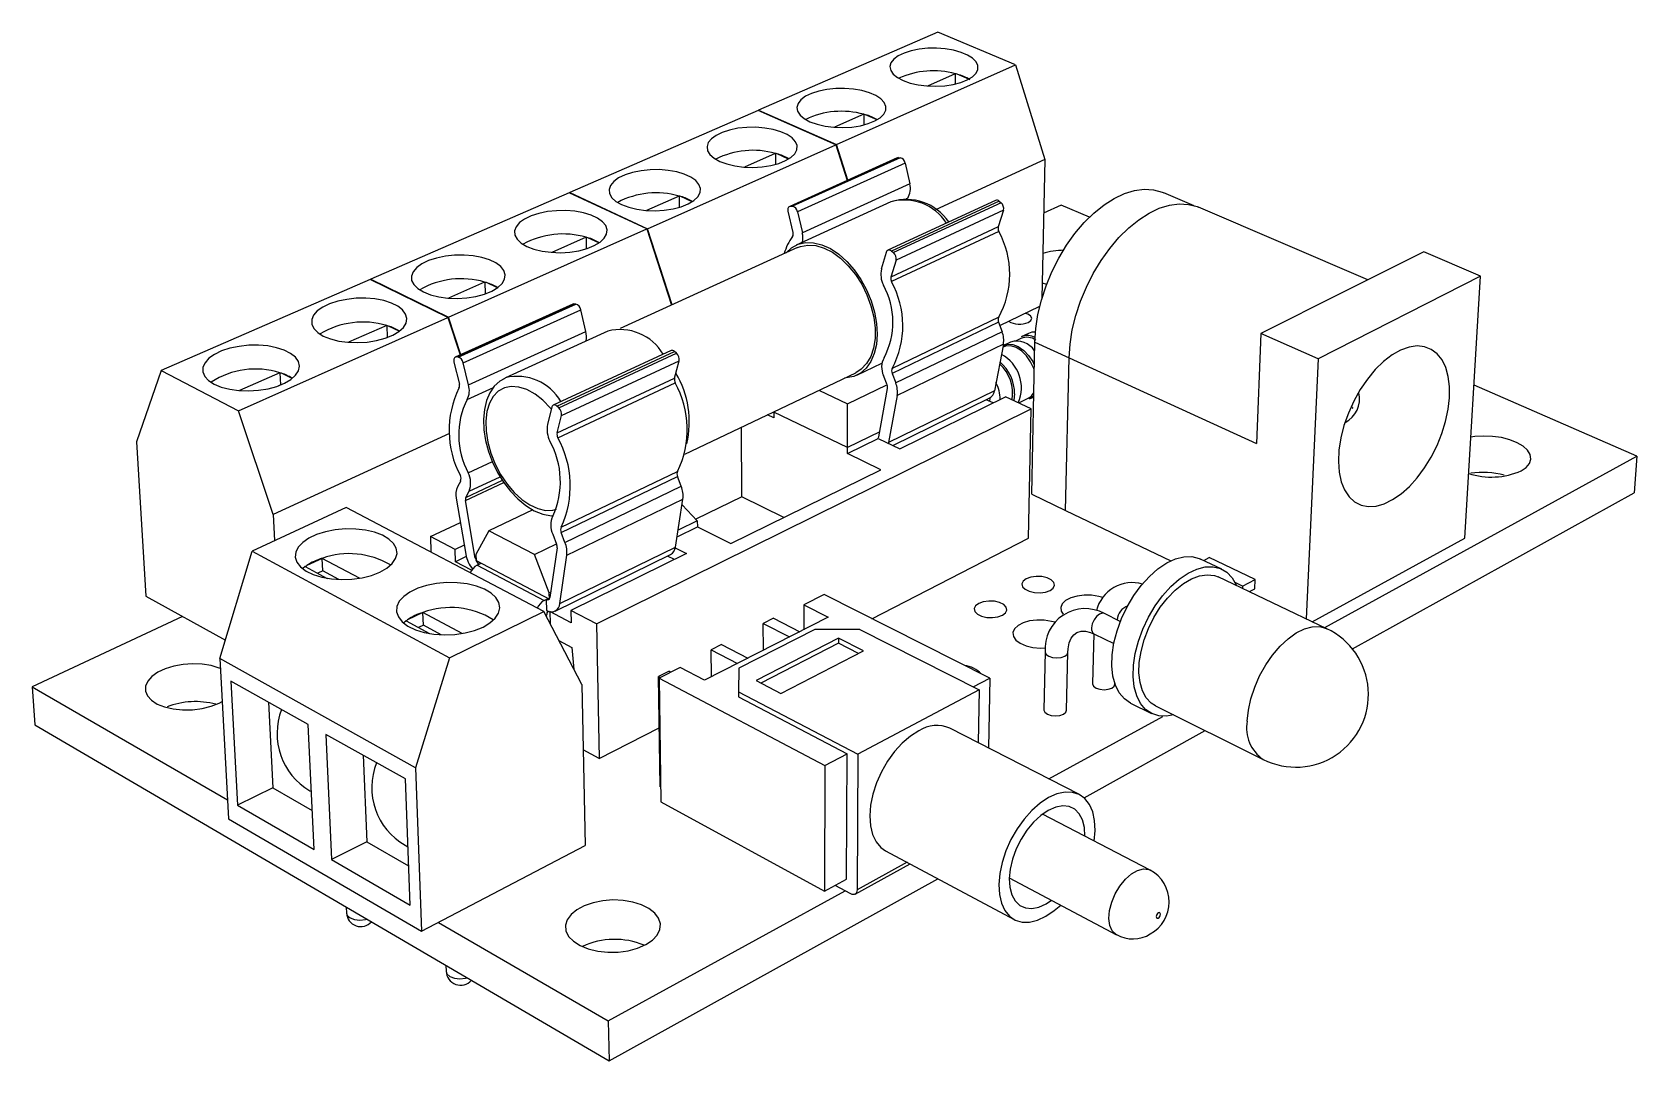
# Model space of a CAD drawing. Extents: x 0 to 127, y 0 to 172.
# Drawn here: x 76.1 to 126.9, y 139.4 to 172 of the extents above; entities outside this region: 2.
import ezdxf
from ezdxf.enums import TextEntityAlignment as Align

# ---------------------------------------------------------------- set-up
doc = ezdxf.new("R2010")
doc.units = 0
doc.layers.get('0').update_dxf_attribs({"linetype": 'CONTINUOUS'})

msp = doc.modelspace()

# ---------------------------------------------------------------- linework, layer by layer
at = {"color": 7, "linetype": 'CONTINUOUS'}
for p, q in [((104.754, 171.956), (99.086, 169.487)), ((107.217, 170.921), (104.754, 171.956)), ((101.55, 168.399), (107.217, 170.921)), ((105.309, 170.639), (104.432, 170.251)), ((105.315, 170.315), (105.32, 170.637)), ((105.735, 170.467), (105.366, 170.624)), ((107.217, 170.921), (108.139, 167.929)), ((99.069, 169.479), (93.108, 166.882)), ((101.533, 168.391), (99.069, 169.479)), ((99.086, 169.487), (99.081, 169.474)), ((99.086, 169.487), (101.55, 168.399)), ((102.412, 169.357), (101.484, 168.946)), ((102.421, 169.022), (102.423, 169.354)), ((102.835, 169.182), (102.469, 169.341)), ((95.57, 165.737), (101.533, 168.391)), ((99.614, 168.119), (98.637, 167.686)), ((99.626, 167.774), (99.625, 168.116)), ((100.034, 167.941), (99.672, 168.103)), ((101.533, 168.391), (101.888, 167.263)), ((101.905, 167.27), (101.55, 168.399)), ((103.474, 167.978), (100.07, 166.443)), ((103.508, 167.984), (100.104, 166.449)), ((103.567, 167.982), (100.162, 166.446)), ((103.721, 167.814), (100.317, 166.275)), ((103.508, 167.984), (103.567, 167.982)), ((103.721, 167.814), (103.867, 167.151)), ((108.139, 167.929), (104.679, 166.336)), ((108.139, 167.929), (108.046, 163.528)), ((103.867, 167.151), (100.469, 165.605)), ((93.09, 166.874), (86.814, 164.14)), ((95.552, 165.729), (93.09, 166.874)), ((93.108, 166.882), (93.103, 166.868)), ((93.108, 166.882), (95.57, 165.737)), ((96.568, 166.771), (95.536, 166.314)), ((96.583, 166.416), (96.579, 166.767)), ((96.983, 166.591), (96.626, 166.754)), ((103.268, 166.584), (100.276, 165.219)), ((106.582, 166.633), (103.179, 165.058)), ((106.696, 166.607), (103.292, 165.03)), ((106.755, 166.557), (103.352, 164.979)), ((106.696, 166.607), (106.755, 166.557)), ((112.867, 166.464), (111.907, 166.876)), ((100.176, 165.621), (100.024, 166.29)), ((100.104, 166.449), (100.162, 166.446)), ((100.317, 166.275), (100.469, 165.605)), ((106.834, 166.325), (103.433, 164.744)), ((106.834, 166.325), (106.669, 165.793)), ((108.662, 166.485), (108.103, 166.223)), ((109.55, 166.097), (108.662, 166.485)), ((118.364, 164.116), (113.007, 166.414)), ((89.27, 162.933), (95.552, 165.729)), ((95.552, 165.729), (96.327, 163.319)), ((96.345, 163.327), (95.57, 165.737)), ((106.669, 165.793), (103.273, 164.208)), ((106.684, 165.648), (103.289, 164.061)), ((93.625, 165.468), (92.538, 164.987)), ((93.643, 165.104), (93.636, 165.465)), ((94.034, 165.286), (93.683, 165.451)), ((100.312, 165.139), (94.7, 162.575)), ((103.292, 165.03), (103.352, 164.979)), ((102.974, 164.463), (103.133, 164.999)), ((103.433, 164.744), (103.273, 164.208)), ((120.13, 165), (117.586, 163.726)), ((121.93, 164.239), (120.13, 165)), ((86.794, 164.132), (80.177, 161.249)), ((89.251, 162.924), (86.794, 164.132)), ((86.814, 164.14), (86.808, 164.125)), ((86.814, 164.14), (89.27, 162.933)), ((90.417, 164.048), (89.271, 163.541)), ((90.44, 163.676), (90.429, 164.045)), ((90.82, 163.864), (90.476, 164.031)), ((108.057, 164.026), (108.197, 163.981)), ((121.93, 164.239), (116.786, 161.624)), ((121.431, 155.945), (121.93, 164.239)), ((117.586, 163.726), (114.98, 162.422)), ((93.208, 163.35), (89.487, 161.673)), ((89.52, 161.679), (93.241, 163.356)), ((89.578, 161.674), (93.299, 163.352)), ((89.735, 161.493), (93.456, 163.175)), ((93.299, 163.352), (93.241, 163.356)), ((93.619, 162.487), (93.456, 163.175)), ((106.713, 162.677), (107.981, 163.287)), ((82.624, 159.975), (89.251, 162.924)), ((87.317, 162.676), (86.11, 162.142)), ((87.343, 162.299), (87.329, 162.672)), ((87.712, 162.491), (87.375, 162.658)), ((89.251, 162.924), (89.64, 161.742)), ((89.659, 161.751), (89.27, 162.933)), ((94.312, 162.497), (91.079, 161.021)), ((106.676, 162.775), (103.308, 161.158)), ((106.682, 162.934), (103.313, 161.317)), ((106.676, 162.775), (106.787, 162.478)), ((87.343, 162.299), (87.321, 162.289)), ((87.345, 162.298), (87.343, 162.299)), ((89.905, 160.797), (93.619, 162.487)), ((106.787, 162.478), (103.422, 160.856)), ((106.831, 162.086), (103.469, 160.46)), ((106.831, 162.086), (106.544, 160.609)), ((106.824, 161.993), (106.812, 161.987)), ((107.06, 162.152), (106.834, 162.043)), ((107.387, 162.265), (107.238, 162.193)), ((107.621, 162.424), (107.397, 162.315)), ((107.725, 157.334), (107.823, 162.143)), ((107.843, 162.486), (107.799, 162.465)), ((114.98, 162.422), (114.838, 158.941)), ((116.786, 161.624), (114.98, 162.422)), ((89.447, 161.517), (89.617, 160.822)), ((89.578, 161.674), (89.52, 161.679)), ((89.905, 160.797), (89.735, 161.493)), ((96.314, 161.88), (92.59, 160.155)), ((92.702, 160.123), (96.427, 161.849)), ((92.763, 160.069), (96.488, 161.796)), ((92.849, 159.824), (96.572, 161.555)), ((96.424, 161.01), (96.572, 161.555)), ((96.488, 161.796), (96.427, 161.849)), ((102.196, 161.103), (102.987, 161.481)), ((108.794, 156.819), (108.907, 161.647)), ((108.907, 161.647), (114.838, 158.941)), ((116.786, 161.624), (116.408, 153.395)), ((80.177, 161.249), (79.403, 158.999)), ((80.177, 161.249), (82.624, 159.975)), ((83.935, 161.179), (82.663, 160.616)), ((83.966, 160.799), (83.948, 161.176)), ((84.323, 160.993), (83.994, 161.161)), ((91.039, 161.001), (91.079, 161.021)), ((92.708, 159.276), (96.424, 161.01)), ((96.756, 158.6), (102.158, 161.181)), ((103.15, 160.792), (103.036, 161.092)), ((103.308, 161.158), (103.422, 160.856)), ((83.966, 160.799), (83.895, 160.767)), ((83.971, 160.796), (83.966, 160.799)), ((92.729, 159.124), (96.444, 160.86)), ((100.992, 160.624), (101.893, 160.195)), ((101.893, 160.195), (103.147, 160.799)), ((102.887, 159.152), (103.164, 160.679)), ((106.544, 160.609), (103.197, 158.97)), ((103.469, 160.46), (103.197, 158.97)), ((126.875, 158.536), (121.722, 160.785)), ((83.73, 156.692), (82.624, 159.975)), ((92.546, 160.096), (92.406, 159.547)), ((92.763, 160.069), (92.702, 160.123)), ((93.959, 153.237), (107.708, 160.04)), ((101.894, 158.814), (101.893, 160.195)), ((103.334, 158.876), (106.384, 160.372)), ((103.55, 158.773), (106.897, 160.417)), ((106.502, 160.223), (106.286, 160.324)), ((106.398, 160.379), (106.396, 160.272)), ((107.708, 160.04), (106.897, 160.417)), ((107.314, 160.223), (107.615, 160.371)), ((107.625, 155.942), (107.708, 160.04)), ((107.661, 160.349), (107.788, 160.411)), ((92.708, 159.276), (92.849, 159.824)), ((98.559, 157.257), (98.546, 159.455)), ((99.567, 159.748), (99.363, 159.846)), ((99.566, 159.937), (99.577, 159.948)), ((99.566, 159.937), (99.567, 159.748)), ((101.894, 158.814), (99.566, 159.937)), ((79.403, 158.999), (79.7, 154.116)), ((89.306, 159.259), (83.73, 156.692)), ((101.893, 158.624), (102.868, 159.1)), ((102.916, 159.312), (101.894, 158.814)), ((102.868, 159.1), (103.55, 158.773)), ((103.197, 158.97), (103.192, 158.945)), ((101.893, 158.624), (101.894, 158.814)), ((102.95, 158.113), (101.893, 158.624)), ((116.996, 153.116), (126.875, 158.536)), ((126.875, 158.536), (126.788, 157.38)), ((92.837, 156.292), (96.521, 158.059)), ((98.204, 155.774), (102.95, 158.113)), ((89.658, 157.762), (89.553, 157.568)), ((89.822, 157.236), (89.927, 157.43)), ((92.837, 156.128), (96.519, 157.897)), ((92.958, 155.814), (96.638, 157.587)), ((96.638, 157.587), (96.519, 157.897)), ((86.031, 156.916), (83.062, 155.539)), ((92.286, 153.623), (86.031, 156.916)), ((89.517, 157.213), (89.821, 155.435)), ((90.122, 155.311), (89.811, 157.135)), ((93.017, 155.404), (96.692, 157.182)), ((96.452, 155.666), (96.692, 157.182)), ((96.664, 157.005), (97.146, 156.499)), ((98.559, 157.257), (97.1, 156.546)), ((99.881, 156.601), (98.559, 157.257)), ((107.725, 157.334), (108.794, 156.824)), ((117.876, 152.442), (126.788, 157.38)), ((83.73, 156.692), (83.77, 155.868)), ((88.702, 155.994), (89.649, 156.441)), ((91.943, 156.841), (90.547, 156.177)), ((97.146, 156.499), (96.537, 156.202)), ((97.146, 156.499), (97.148, 156.306)), ((108.794, 156.819), (112.128, 155.229)), ((88.702, 155.994), (88.719, 155.501)), ((89.481, 155.585), (88.702, 155.994)), ((90.547, 156.177), (90.138, 155.431)), ((91.993, 155.427), (90.547, 156.177)), ((92.571, 156.069), (92.693, 155.755)), ((92.958, 155.814), (92.837, 156.128)), ((96.504, 155.991), (97.148, 156.306)), ((97.148, 156.306), (98.204, 155.774)), ((102.667, 153.398), (107.625, 155.942)), ((116.6, 153.304), (121.431, 155.945)), ((82.037, 152.141), (83.062, 155.539)), ((83.062, 155.539), (89.307, 152.164)), ((89.771, 155.723), (89.481, 155.585)), ((89.493, 155.198), (89.481, 155.585)), ((90.138, 155.431), (90.144, 155.237)), ((91.993, 155.427), (92.69, 155.763)), ((92.462, 154.215), (91.993, 155.427)), ((92.71, 155.638), (92.484, 154.073)), ((92.647, 153.635), (96.301, 155.427)), ((92.795, 153.875), (96.452, 155.666)), ((92.795, 153.875), (93.017, 155.404)), ((96.806, 155.459), (93.149, 153.662)), ((96.421, 155.27), (96.205, 155.38)), ((96.447, 155.641), (96.806, 155.459)), ((84.742, 155.046), (84.668, 154.985)), ((84.742, 155.046), (85.433, 154.675)), ((85.276, 155.308), (84.787, 155.079)), ((85.294, 154.908), (85.136, 154.834)), ((86.454, 154.677), (85.276, 155.308)), ((85.294, 154.908), (85.276, 155.308)), ((85.799, 154.637), (85.294, 154.908)), ((89.836, 155.362), (89.493, 155.198)), ((90.005, 154.929), (89.493, 155.198)), ((90.144, 155.237), (92.467, 154.019)), ((90.178, 155.092), (90.244, 155.124)), ((90.178, 155.092), (92.3, 153.978)), ((113.744, 154.964), (113.068, 155.285)), ((113.168, 155.238), (113.343, 155.331)), ((114.796, 154.643), (113.343, 155.331)), ((117.066, 153.082), (113.629, 154.718)), ((114.401, 154.431), (114.161, 154.545)), ((114.199, 154.467), (114.198, 154.447)), ((114.401, 154.431), (114.398, 154.352)), ((114.401, 154.431), (114.796, 154.643)), ((114.783, 154.344), (114.796, 154.643)), ((79.7, 154.116), (82.212, 152.72)), ((92.3, 153.978), (92.366, 154.011)), ((92.366, 154.011), (92.374, 153.661)), ((92.508, 154.237), (92.462, 154.215)), ((92.467, 154.019), (92.462, 154.215)), ((101.155, 154.16), (100.515, 153.836)), ((106.401, 151.516), (101.155, 154.16)), ((114.619, 154.256), (114.783, 154.344)), ((114.619, 154.256), (114.619, 154.247)), ((80.857, 153.473), (76.098, 151.246)), ((88.466, 153.599), (87.976, 153.363)), ((89.71, 152.932), (88.466, 153.599)), ((88.481, 153.195), (88.466, 153.599)), ((89.307, 152.164), (92.286, 153.623)), ((93.489, 151.319), (92.286, 153.623)), ((92.374, 153.661), (92.381, 153.658)), ((92.38, 153.444), (92.378, 153.505)), ((92.476, 153.629), (92.485, 153.242)), ((93.157, 153.271), (92.476, 153.629)), ((93.959, 153.237), (93.149, 153.662)), ((93.149, 153.662), (93.157, 153.271)), ((101.287, 153.445), (97.371, 151.449)), ((99.553, 153.41), (99.232, 153.248)), ((99.553, 153.41), (100.385, 152.985)), ((100.515, 153.836), (101.287, 153.445)), ((100.515, 153.836), (100.516, 153.051)), ((110.53, 153.314), (110.026, 153.56)), ((87.932, 153.329), (87.861, 153.268)), ((87.932, 153.329), (88.674, 152.93)), ((88.481, 153.195), (88.323, 153.119)), ((89.046, 152.891), (88.481, 153.195)), ((93.959, 153.237), (94.042, 148.974)), ((100.864, 153.056), (98.461, 151.83)), ((99.235, 152.399), (99.232, 153.248)), ((99.232, 153.248), (100.064, 152.821)), ((102.287, 153.056), (100.864, 153.056)), ((102.287, 153.056), (106.061, 151.146)), ((109.689, 152.919), (109.647, 151.344)), ((109.708, 152.911), (110.323, 152.609)), ((92.763, 152.709), (93.174, 152.492)), ((93.174, 152.492), (93.242, 151.792)), ((97.913, 152.58), (97.587, 152.416)), ((97.587, 152.416), (98.42, 151.983)), ((97.595, 151.562), (97.587, 152.416)), ((97.913, 152.58), (98.745, 152.149)), ((101.617, 152.779), (99.005, 151.438)), ((101.616, 152.621), (99.158, 151.358)), ((99.789, 151.03), (102.401, 152.38)), ((101.617, 152.779), (101.616, 152.621)), ((102.246, 152.3), (101.616, 152.621)), ((102.401, 152.38), (101.617, 152.779)), ((108.153, 152.348), (108.113, 150.517)), ((88.23, 148.679), (82.037, 152.141)), ((82.037, 152.141), (82.313, 147.063)), ((89.307, 152.164), (88.23, 148.679)), ((96.599, 151.853), (95.934, 151.516)), ((97.371, 151.449), (96.599, 151.853)), ((98.461, 151.83), (98.447, 151.084)), ((108.825, 150.5), (108.869, 152.332)), ((82.389, 151.426), (82.599, 147.498)), ((84.835, 150.053), (82.389, 151.426)), ((93.489, 151.319), (93.596, 146.219)), ((96.25, 151.739), (95.919, 151.572)), ((95.968, 148.075), (95.919, 151.572)), ((95.919, 151.572), (95.98, 151.54)), ((95.934, 151.516), (101.18, 148.75)), ((95.934, 151.516), (95.988, 147.6)), ((96.25, 151.739), (96.31, 151.707)), ((99.005, 151.438), (99.789, 151.03)), ((105.877, 151.239), (106.401, 151.516)), ((106.401, 151.516), (106.364, 149.307)), ((110.354, 151.324), (110.355, 151.353)), ((76.098, 151.246), (76.184, 150.04)), ((76.098, 151.246), (82.28, 147.663)), ((98.447, 151.084), (98.448, 150.925)), ((98.447, 151.084), (102.222, 149.108)), ((98.448, 150.925), (101.886, 149.123)), ((106.061, 151.146), (102.222, 149.108)), ((106.061, 151.146), (106.035, 149.476)), ((82.015, 150.726), (82.111, 150.776)), ((83.578, 150.759), (83.713, 148.05)), ((108.27, 148.328), (111.88, 150.309)), ((110.848, 150.73), (111.518, 150.397)), ((111.642, 150.639), (115.05, 148.946)), ((76.184, 150.04), (94.354, 139.409)), ((85.018, 146.096), (84.835, 150.053)), ((94.042, 148.974), (95.942, 149.948)), ((109.235, 147.833), (105.135, 149.938)), ((109.381, 147.734), (113.214, 149.858)), ((85.393, 149.74), (85.57, 145.776)), ((87.909, 148.327), (85.393, 149.74)), ((86.574, 149.077), (86.687, 146.343)), ((94.042, 148.974), (93.533, 149.251)), ((101.18, 148.75), (101.886, 149.123)), ((101.871, 145.157), (101.886, 149.123)), ((102.222, 149.108), (102.202, 144.821)), ((88.059, 144.334), (87.909, 148.327)), ((88.23, 148.679), (88.419, 143.508)), ((101.18, 148.75), (101.173, 144.776)), ((83.713, 148.05), (82.599, 147.498)), ((83.713, 148.05), (84.961, 147.334)), ((84.89, 147.951), (84.933, 147.927)), ((82.599, 147.498), (85.018, 146.096)), ((95.988, 147.6), (101.173, 144.776)), ((82.313, 147.063), (88.419, 143.508)), ((111.479, 145.442), (108.064, 147.212)), ((86.687, 146.343), (85.57, 145.776)), ((86.687, 146.343), (88.012, 145.583)), ((85.57, 145.776), (88.059, 144.334)), ((87.902, 146.23), (87.989, 146.185)), ((88.419, 143.508), (93.596, 146.219)), ((103.105, 146.056), (107.172, 143.883)), ((102.138, 144.683), (103.881, 145.642)), ((94.33, 140.68), (101.823, 144.791)), ((94.354, 139.409), (104.758, 145.173)), ((101.173, 144.776), (101.871, 145.157)), ((102.002, 144.694), (101.511, 144.96)), ((107.014, 145.201), (110.414, 143.401)), ((86.038, 144.275), (86.046, 144.086)), ((108.186, 144.38), (108.355, 144.491)), ((88.961, 143.792), (94.33, 140.68)), ((89.191, 142.43), (89.198, 142.244)), ((94.33, 140.68), (94.354, 139.409))]:
    msp.add_line(p, q, dxfattribs=at)
at = {"color": 8, "linetype": 'CONTINUOUS'}
for p, q in [((103.802, 166.703), (103.752, 166.68)), ((107.823, 162.143), (108.907, 161.648)), ((89.86, 160.331), (90.698, 160.714)), ((89.896, 158.015), (90.66, 158.371)), ((89.811, 157.135), (91.025, 157.705)), ((89.822, 157.236), (90.978, 157.779)), ((89.927, 157.43), (90.909, 157.891)), ((90.122, 155.311), (90.141, 155.32)), ((90.244, 155.124), (90.305, 155.153)), ((92.366, 154.011), (92.427, 154.04)), ((103.788, 145.692), (102.202, 144.821))]:
    msp.add_line(p, q, dxfattribs=at)
at = {"color": 7, "linetype": 'CONTINUOUS'}
for points in [[(103.663, 170.421), (103.885, 170.344), (104.138, 170.287), (104.412, 170.253), (104.695, 170.243), (104.975, 170.259), (105.242, 170.299), (105.483, 170.361), (105.689, 170.444), (105.851, 170.543), (105.964, 170.654), (106.021, 170.773), (106.022, 170.895), (105.965, 171.015), (105.855, 171.128), (105.695, 171.229), (105.492, 171.315), (105.255, 171.381), (104.993, 171.426), (104.716, 171.447), (104.436, 171.444), (104.164, 171.417), (103.911, 171.366), (103.687, 171.295), (103.502, 171.205), (103.362, 171.101), (103.274, 170.986), (103.242, 170.865), (103.266, 170.743), (103.347, 170.625), (103.481, 170.517), (103.663, 170.421)], [(100.71, 169.121), (100.933, 169.041), (101.187, 168.983), (101.464, 168.948), (101.75, 168.938), (102.035, 168.954), (102.306, 168.995), (102.552, 169.06), (102.764, 169.144), (102.931, 169.246), (103.048, 169.36), (103.109, 169.482), (103.114, 169.607), (103.06, 169.73), (102.952, 169.846), (102.793, 169.95), (102.59, 170.038), (102.352, 170.106), (102.087, 170.152), (101.808, 170.174), (101.524, 170.17), (101.248, 170.142), (100.99, 170.091), (100.761, 170.017), (100.57, 169.925), (100.426, 169.818), (100.333, 169.7), (100.297, 169.576), (100.318, 169.451), (100.397, 169.331), (100.529, 169.219), (100.71, 169.121)], [(97.858, 167.865), (98.081, 167.784), (98.337, 167.724), (98.616, 167.688), (98.906, 167.678), (99.195, 167.694), (99.471, 167.736), (99.722, 167.802), (99.938, 167.889), (100.11, 167.993), (100.232, 168.11), (100.297, 168.236), (100.305, 168.364), (100.255, 168.49), (100.148, 168.608), (99.99, 168.715), (99.787, 168.805), (99.548, 168.874), (99.282, 168.921), (98.999, 168.944), (98.712, 168.941), (98.431, 168.912), (98.169, 168.859), (97.935, 168.784), (97.74, 168.689), (97.59, 168.58), (97.493, 168.459), (97.453, 168.332), (97.471, 168.204), (97.547, 168.08), (97.678, 167.966), (97.858, 167.865)], [(94.752, 166.498), (94.975, 166.414), (95.233, 166.352), (95.515, 166.315), (95.808, 166.305), (96.101, 166.322), (96.382, 166.365), (96.638, 166.433), (96.86, 166.522), (97.038, 166.629), (97.164, 166.749), (97.235, 166.878), (97.247, 167.009), (97.199, 167.139), (97.095, 167.26), (96.938, 167.37), (96.735, 167.462), (96.495, 167.534), (96.226, 167.582), (95.941, 167.605), (95.65, 167.601), (95.365, 167.572), (95.097, 167.518), (94.858, 167.441), (94.657, 167.344), (94.502, 167.231), (94.4, 167.107), (94.356, 166.976), (94.37, 166.845), (94.443, 166.718), (94.572, 166.601), (94.752, 166.498)], [(103.474, 167.978), (103.486, 167.982), (103.508, 167.984)], [(107.823, 162.143), (107.852, 162.576), (107.922, 163.023), (108.032, 163.477), (108.18, 163.93), (108.363, 164.375), (108.58, 164.805), (108.826, 165.212), (109.096, 165.589), (109.388, 165.932), (109.695, 166.233), (110.014, 166.489), (110.337, 166.694), (110.661, 166.847), (110.98, 166.944), (111.289, 166.985), (111.582, 166.969), (111.856, 166.897), (111.907, 166.876)], [(91.75, 165.176), (91.973, 165.089), (92.233, 165.026), (92.517, 164.989), (92.814, 164.978), (93.111, 164.995), (93.396, 165.04), (93.658, 165.109), (93.885, 165.2), (94.068, 165.31), (94.2, 165.433), (94.275, 165.565), (94.291, 165.7), (94.247, 165.833), (94.145, 165.958), (93.989, 166.07), (93.786, 166.164), (93.545, 166.238), (93.274, 166.287), (92.986, 166.311), (92.691, 166.307), (92.402, 166.277), (92.129, 166.222), (91.885, 166.142), (91.678, 166.043), (91.518, 165.928), (91.411, 165.8), (91.362, 165.667), (91.373, 165.532), (91.443, 165.401), (91.57, 165.281), (91.75, 165.176)], [(100.024, 166.29), (100.019, 166.322), (100.019, 166.353), (100.023, 166.381), (100.032, 166.405), (100.045, 166.425), (100.062, 166.439), (100.082, 166.447), (100.104, 166.449)], [(108.907, 161.647), (108.938, 162.083), (109.01, 162.532), (109.121, 162.989), (109.271, 163.445), (109.456, 163.892), (109.675, 164.324), (109.922, 164.734), (110.194, 165.114), (110.487, 165.459), (110.795, 165.762), (111.114, 166.02), (111.439, 166.227), (111.763, 166.381), (112.082, 166.48), (112.391, 166.521), (112.684, 166.506), (112.958, 166.434), (113.007, 166.414)], [(99.956, 164.977), (100.131, 165.136), (100.34, 165.245), (100.573, 165.298), (100.825, 165.292), (101.088, 165.227), (101.355, 165.105), (101.619, 164.929), (101.872, 164.704), (102.108, 164.436), (102.32, 164.132), (102.501, 163.801), (102.647, 163.453), (102.754, 163.096), (102.818, 162.741), (102.838, 162.398), (102.814, 162.076), (102.746, 161.785), (102.636, 161.531), (102.488, 161.323), (102.306, 161.165), (102.094, 161.062), (101.86, 161.015), (101.806, 161.013)], [(100.312, 165.139), (100.409, 165.176), (100.643, 165.218), (100.894, 165.2), (101.155, 165.123), (101.419, 164.989), (101.677, 164.801), (101.923, 164.564), (102.148, 164.287), (102.347, 163.977), (102.513, 163.642), (102.641, 163.293), (102.728, 162.941), (102.771, 162.595), (102.769, 162.265), (102.722, 161.962), (102.632, 161.694), (102.501, 161.469), (102.334, 161.293), (102.158, 161.181)], [(103.133, 164.999), (103.143, 165.023), (103.157, 165.042), (103.175, 165.056), (103.196, 165.063), (103.219, 165.064), (103.243, 165.059), (103.268, 165.047), (103.292, 165.03)], [(88.477, 163.735), (88.701, 163.646), (88.962, 163.581), (89.249, 163.542), (89.55, 163.532), (89.851, 163.55), (90.142, 163.595), (90.41, 163.666), (90.643, 163.76), (90.832, 163.873), (90.969, 163.999), (91.049, 164.135), (91.07, 164.274), (91.029, 164.41), (90.929, 164.538), (90.775, 164.653), (90.573, 164.75), (90.33, 164.826), (90.058, 164.877), (89.766, 164.901), (89.467, 164.898), (89.173, 164.867), (88.895, 164.809), (88.645, 164.728), (88.432, 164.626), (88.266, 164.507), (88.154, 164.376), (88.1, 164.239), (88.107, 164.101), (88.174, 163.967), (88.299, 163.843), (88.477, 163.735)], [(85.312, 162.341), (85.537, 162.25), (85.799, 162.183), (86.088, 162.144), (86.392, 162.133), (86.699, 162.151), (86.995, 162.198), (87.268, 162.271), (87.507, 162.367), (87.702, 162.483), (87.845, 162.613), (87.93, 162.752), (87.954, 162.894), (87.917, 163.034), (87.82, 163.166), (87.667, 163.284), (87.465, 163.383), (87.222, 163.461), (86.947, 163.513), (86.653, 163.538), (86.35, 163.534), (86.051, 163.502), (85.767, 163.444), (85.512, 163.36), (85.293, 163.256), (85.122, 163.134), (85.004, 163), (84.945, 162.859), (84.948, 162.716), (85.012, 162.579), (85.135, 162.452), (85.312, 162.341)], [(93.241, 163.356), (93.22, 163.354), (93.208, 163.35)], [(107.617, 162.773), (107.699, 162.833), (107.725, 162.905), (107.69, 162.976), (107.6, 163.036), (107.518, 163.065)], [(81.86, 160.821), (82.085, 160.727), (82.349, 160.659), (82.641, 160.618), (82.949, 160.607), (83.26, 160.625), (83.562, 160.673), (83.841, 160.749), (84.086, 160.848), (84.288, 160.967), (84.437, 161.1), (84.528, 161.243), (84.557, 161.39), (84.524, 161.533), (84.43, 161.669), (84.278, 161.79), (84.077, 161.893), (83.832, 161.972), (83.556, 162.026), (83.258, 162.051), (82.951, 162.048), (82.646, 162.015), (82.357, 161.955), (82.095, 161.869), (81.871, 161.761), (81.693, 161.636), (81.569, 161.498), (81.505, 161.353), (81.503, 161.207), (81.563, 161.066), (81.684, 160.935), (81.86, 160.821)], [(107.806, 161.283), (107.794, 161.316), (107.692, 161.529), (107.558, 161.719), (107.401, 161.871), (107.231, 161.976), (107.061, 162.027), (106.901, 162.02), (106.824, 161.993)], [(106.834, 162.043), (106.966, 162.081), (107.131, 162.071), (107.303, 162.005), (107.472, 161.888), (107.626, 161.728), (107.757, 161.533), (107.809, 161.431)], [(120.946, 160.391), (120.946, 160.74), (120.906, 161.061), (120.827, 161.345), (120.709, 161.587), (120.555, 161.78), (120.369, 161.919), (120.156, 162.002), (119.919, 162.026), (119.665, 161.99), (119.399, 161.894), (119.128, 161.741), (118.858, 161.534), (118.596, 161.279), (118.347, 160.98), (118.119, 160.645), (117.917, 160.283), (117.745, 159.901), (117.607, 159.51), (117.508, 159.118), (117.449, 158.735), (117.431, 158.371), (117.455, 158.033), (117.521, 157.731), (117.626, 157.47), (117.767, 157.258), (117.942, 157.098), (118.146, 156.994), (118.374, 156.949), (118.621, 156.963), (118.88, 157.036), (119.147, 157.165), (119.414, 157.348), (119.675, 157.58), (119.926, 157.855), (120.159, 158.168), (120.37, 158.511), (120.554, 158.876), (120.706, 159.255), (120.824, 159.64), (120.905, 160.022), (120.946, 160.391)], [(89.52, 161.679), (89.498, 161.677), (89.479, 161.669), (89.463, 161.655), (89.451, 161.635), (89.443, 161.61), (89.439, 161.581), (89.441, 161.55), (89.447, 161.517)], [(91.033, 160.991), (90.898, 160.914), (90.722, 160.75), (90.581, 160.544), (90.475, 160.299), (90.407, 160.018), (90.38, 159.707), (90.393, 159.376), (90.447, 159.034), (90.54, 158.69), (90.668, 158.35), (90.828, 158.023), (91.018, 157.715), (91.232, 157.434), (91.468, 157.186), (91.72, 156.978), (91.985, 156.815), (92.258, 156.703), (92.531, 156.65), (92.571, 156.651)], [(107.185, 160.51), (107.159, 160.312), (107.155, 160.297)], [(92.702, 160.123), (92.678, 160.142), (92.653, 160.155), (92.629, 160.161), (92.606, 160.16), (92.586, 160.153), (92.569, 160.14), (92.555, 160.121), (92.546, 160.096)], [(107.788, 160.447), (107.734, 160.395), (107.661, 160.349)], [(117.886, 160.072), (117.886, 160.075), (117.885, 160.076), (117.883, 160.077), (117.881, 160.077), (117.879, 160.075), (117.877, 160.072), (117.875, 160.069), (117.875, 160.066), (117.875, 160.063), (117.876, 160.062), (117.878, 160.061), (117.88, 160.061), (117.882, 160.063), (117.884, 160.066), (117.886, 160.069), (117.886, 160.072)], [(123.213, 158.078), (123.371, 158.187), (123.473, 158.313), (123.515, 158.449), (123.494, 158.588), (123.413, 158.725), (123.273, 158.853), (123.084, 158.965), (122.852, 159.058), (122.59, 159.126), (122.31, 159.166), (122.023, 159.177), (121.744, 159.159), (121.623, 159.141)], [(87.104, 154.872), (87.326, 154.999), (87.493, 155.145), (87.601, 155.301), (87.644, 155.464), (87.621, 155.625), (87.534, 155.778), (87.385, 155.917), (87.182, 156.037), (86.932, 156.132), (86.646, 156.199), (86.336, 156.235), (86.013, 156.239), (85.691, 156.211), (85.383, 156.151), (85.101, 156.063), (84.857, 155.949), (84.66, 155.814), (84.518, 155.664), (84.438, 155.504), (84.424, 155.342), (84.475, 155.183), (84.591, 155.034), (84.766, 154.902), (84.994, 154.792), (85.265, 154.709), (85.568, 154.655), (85.89, 154.634), (86.218, 154.647), (86.539, 154.692), (86.838, 154.769), (87.104, 154.872)], [(110.848, 150.73), (110.658, 150.861), (110.498, 151.05), (110.377, 151.291), (110.297, 151.578), (110.262, 151.903), (110.272, 152.257), (110.327, 152.632), (110.426, 153.017), (110.566, 153.402), (110.744, 153.776), (110.954, 154.13), (111.191, 154.453), (111.449, 154.738), (111.72, 154.976), (111.997, 155.162), (112.273, 155.29), (112.541, 155.357), (112.793, 155.362), (113.023, 155.305), (113.068, 155.285)], [(112.218, 150.353), (111.989, 150.312), (111.744, 150.323), (111.522, 150.395), (111.328, 150.527), (111.169, 150.716), (111.049, 150.957), (110.97, 151.244), (110.935, 151.57), (110.946, 151.925), (111.002, 152.301), (111.101, 152.687), (111.242, 153.072), (111.42, 153.448), (111.631, 153.803), (111.868, 154.127), (112.126, 154.413), (112.397, 154.652), (112.675, 154.838), (112.951, 154.967), (113.218, 155.035), (113.47, 155.041), (113.7, 154.984), (113.901, 154.867), (114.069, 154.693), (114.199, 154.467), (114.199, 154.467)], [(90.365, 153.133), (90.586, 153.264), (90.752, 153.414), (90.857, 153.575), (90.896, 153.743), (90.868, 153.909), (90.774, 154.066), (90.62, 154.21), (90.41, 154.333), (90.154, 154.431), (89.862, 154.5), (89.546, 154.537), (89.218, 154.541), (88.893, 154.512), (88.582, 154.451), (88.298, 154.36), (88.053, 154.242), (87.857, 154.104), (87.717, 153.949), (87.641, 153.785), (87.631, 153.617), (87.687, 153.453), (87.809, 153.3), (87.99, 153.164), (88.225, 153.051), (88.502, 152.965), (88.811, 152.91), (89.139, 152.888), (89.472, 152.901), (89.796, 152.948), (90.098, 153.026), (90.365, 153.133)], [(108.307, 154.294), (108.405, 154.369), (108.445, 154.456), (108.423, 154.546), (108.342, 154.627), (108.212, 154.691), (108.047, 154.729), (107.869, 154.737), (107.697, 154.714), (107.554, 154.662), (107.456, 154.588), (107.414, 154.501), (107.435, 154.411), (107.516, 154.329), (107.647, 154.265), (107.812, 154.227), (107.991, 154.219), (108.163, 154.243), (108.307, 154.294)], [(111.642, 150.639), (111.505, 150.727), (111.35, 150.895), (111.232, 151.114), (111.155, 151.378), (111.121, 151.681), (111.131, 152.013), (111.185, 152.365), (111.282, 152.726), (111.419, 153.086), (111.591, 153.434), (111.795, 153.759), (112.022, 154.053), (112.268, 154.306), (112.525, 154.512), (112.784, 154.663), (113.04, 154.757), (113.283, 154.791), (113.507, 154.763), (113.629, 154.718)], [(106.801, 153.509), (106.901, 153.584), (106.943, 153.672), (106.922, 153.764), (106.842, 153.846), (106.711, 153.911), (106.546, 153.949), (106.366, 153.957), (106.194, 153.934), (106.049, 153.881), (105.949, 153.807), (105.906, 153.718), (105.926, 153.627), (106.006, 153.544), (106.137, 153.479), (106.302, 153.44), (106.483, 153.432), (106.656, 153.456), (106.801, 153.509)], [(109.976, 154.066), (109.848, 154.103), (109.622, 154.139), (109.387, 154.143), (109.161, 154.115), (108.96, 154.056), (108.8, 153.972), (108.692, 153.869), (108.644, 153.753), (108.66, 153.633), (108.722, 153.537)], [(108.457, 153.285), (108.351, 153.315), (108.124, 153.351), (107.887, 153.355), (107.659, 153.327), (107.456, 153.268), (107.294, 153.182), (107.184, 153.077), (107.134, 152.96), (107.149, 152.839), (107.227, 152.723), (107.363, 152.621), (107.547, 152.541), (107.766, 152.489), (108.002, 152.468), (108.162, 152.473)], [(108.869, 152.332), (108.876, 152.442), (108.913, 152.63), (108.975, 152.779), (109.055, 152.887), (109.152, 152.96), (109.289, 153.002), (109.428, 153), (109.586, 152.962), (109.708, 152.911)], [(82.054, 151.821), (82.014, 151.838), (81.761, 151.915), (81.478, 151.961), (81.177, 151.973), (80.873, 151.952), (80.578, 151.898), (80.308, 151.814), (80.073, 151.703), (79.886, 151.57), (79.755, 151.422), (79.686, 151.266), (79.684, 151.108), (79.747, 150.956), (79.874, 150.817), (80.058, 150.698), (80.292, 150.605), (80.564, 150.542), (80.861, 150.512), (81.169, 150.516), (81.474, 150.555), (81.76, 150.626), (82.015, 150.726), (82.015, 150.726)], [(109.647, 151.344), (109.647, 151.335), (109.68, 151.265), (109.761, 151.205), (109.879, 151.166), (110.015, 151.152), (110.149, 151.166), (110.261, 151.205)], [(110.261, 151.205), (110.333, 151.265), (110.354, 151.324)], [(108.113, 150.517), (108.113, 150.508), (108.145, 150.437), (108.225, 150.377), (108.344, 150.337), (108.481, 150.323), (108.616, 150.337), (108.729, 150.377)], [(108.729, 150.377), (108.802, 150.437), (108.825, 150.5)], [(104.155, 149.856), (103.888, 149.685), (103.629, 149.463), (103.384, 149.195), (103.162, 148.89), (102.97, 148.557), (102.814, 148.206), (102.698, 147.849), (102.626, 147.497), (102.601, 147.161), (102.622, 146.85), (102.69, 146.575), (102.802, 146.344), (102.954, 146.163), (103.105, 146.056)], [(109.701, 146.364), (109.732, 146.697), (109.718, 147.009), (109.658, 147.287), (109.555, 147.522), (109.411, 147.706), (109.23, 147.835), (109.018, 147.904), (108.781, 147.911), (108.526, 147.855), (108.262, 147.737), (107.995, 147.562), (107.734, 147.333), (107.488, 147.059), (107.264, 146.747), (107.069, 146.408), (106.909, 146.052), (106.79, 145.69), (106.714, 145.333), (106.685, 144.992), (106.703, 144.678), (106.766, 144.401), (106.874, 144.169), (107.023, 143.988), (107.207, 143.865), (107.422, 143.802), (107.66, 143.802), (107.914, 143.863), (108.177, 143.985), (108.177, 143.985)], [(109.412, 146.514), (109.412, 146.518), (109.396, 146.793), (109.336, 147.032), (109.232, 147.226), (109.09, 147.368), (108.913, 147.452), (108.71, 147.475), (108.486, 147.435), (108.252, 147.334), (108.017, 147.175), (107.788, 146.965), (107.576, 146.711), (107.389, 146.424), (107.234, 146.115), (107.116, 145.795), (107.042, 145.478), (107.013, 145.176), (107.031, 144.9), (107.095, 144.661), (107.201, 144.469), (107.347, 144.33), (107.525, 144.251), (107.73, 144.232), (107.953, 144.276), (108.186, 144.38), (108.186, 144.38)], [(102.202, 144.821), (102.198, 144.777), (102.187, 144.739), (102.168, 144.708), (102.143, 144.686), (102.113, 144.673), (102.078, 144.67), (102.041, 144.677), (102.002, 144.694)], [(95.515, 143.088), (95.725, 143.229), (95.876, 143.39), (95.961, 143.565), (95.977, 143.744), (95.922, 143.919), (95.8, 144.083), (95.617, 144.227), (95.381, 144.345), (95.103, 144.432), (94.796, 144.484), (94.475, 144.499), (94.154, 144.475), (93.847, 144.414), (93.569, 144.318), (93.334, 144.193), (93.15, 144.043), (93.028, 143.876), (92.974, 143.699), (92.99, 143.52), (93.075, 143.348), (93.226, 143.192), (93.437, 143.057), (93.696, 142.952), (93.993, 142.88), (94.312, 142.846), (94.64, 142.851), (94.959, 142.894), (95.256, 142.975), (95.515, 143.088)], [(108.177, 143.985), (108.44, 144.162), (108.643, 144.338)], [(111.729, 143.929), (111.754, 143.95), (111.776, 143.979), (111.791, 144.013), (111.797, 144.047), (111.793, 144.075), (111.78, 144.093), (111.759, 144.099), (111.735, 144.09), (111.71, 144.07), (111.688, 144.04), (111.673, 144.006), (111.667, 143.972), (111.671, 143.944), (111.684, 143.926), (111.705, 143.921), (111.729, 143.929)]]:
    msp.add_lwpolyline(points, dxfattribs=at)
at = {"color": 8, "linetype": 'CONTINUOUS'}
for points in [[(92.528, 160.027), (92.501, 160.06), (92.262, 160.307), (92.01, 160.505), (91.753, 160.647), (91.501, 160.728), (91.261, 160.747), (91.041, 160.702), (90.849, 160.595), (90.689, 160.431), (90.568, 160.214), (90.488, 159.951), (90.452, 159.652), (90.462, 159.326), (90.516, 158.983), (90.613, 158.634), (90.75, 158.29), (90.922, 157.961), (91.125, 157.659), (91.351, 157.391), (91.594, 157.168), (91.846, 156.996), (92.099, 156.881), (92.345, 156.826), (92.576, 156.834), (92.692, 156.864)], [(110.026, 153.56), (109.969, 153.573), (109.875, 153.547), (109.781, 153.473), (109.699, 153.364), (109.644, 153.234), (109.622, 153.105)], [(114.545, 150.156), (114.581, 150.503), (114.66, 150.865), (114.781, 151.231), (114.939, 151.591), (115.129, 151.934), (115.348, 152.249), (115.587, 152.529), (115.839, 152.764), (116.098, 152.947), (116.356, 153.074), (116.605, 153.141), (116.838, 153.147), (117.048, 153.09), (117.066, 153.082)], [(108.153, 152.348), (108.153, 152.34), (108.185, 152.27), (108.266, 152.21)], [(108.266, 152.21), (108.385, 152.171), (108.523, 152.157), (108.659, 152.171), (108.773, 152.21), (108.846, 152.27), (108.869, 152.33)], [(110.412, 143.402), (110.396, 143.411), (110.277, 143.525), (110.2, 143.696), (110.17, 143.913), (110.189, 144.162), (110.257, 144.427), (110.368, 144.693), (110.516, 144.941), (110.691, 145.156), (110.882, 145.324), (111.077, 145.435), (111.264, 145.482), (111.431, 145.462), (111.478, 145.442)], [(86.046, 144.086), (86.07, 144.013), (86.159, 143.933), (86.299, 143.879), (86.47, 143.86), (86.645, 143.879), (86.693, 143.891)], [(89.198, 142.244), (89.224, 142.164), (89.316, 142.081), (89.46, 142.026), (89.634, 142.006), (89.811, 142.026), (89.859, 142.039)]]:
    msp.add_lwpolyline(points, dxfattribs=at)
at = {"color": 7, "linetype": 'CONTINUOUS'}
for centre, radius, start, end in [((104.617, 168.11), 2.623, 74.6853, 114.5923), ((104.759, 168.463), 2.245, 74.3084, 75.8131), ((104.978, 169.147), 1.527, 58.6824, 75.2742), ((101.711, 166.829), 2.623, 74.4956, 115.6208), ((101.861, 167.221), 2.206, 73.9945, 75.5358), ((102.044, 167.8), 1.599, 60.6015, 74.5947), ((98.905, 165.59), 2.626, 74.3212, 116.6007), ((99.065, 166.03), 2.16, 73.6846, 75.2677), ((99.247, 166.593), 1.569, 60.1953, 74.2972), ((103.522, 167.786), 0.201, 7.8922, 76.958), ((103.341, 166.998), 0.547, 327.3396, 16.2667), ((95.849, 164.24), 2.631, 74.1414, 117.652), ((96.018, 164.724), 2.119, 73.3454, 74.9693), ((96.202, 165.278), 1.536, 59.7481, 73.9687), ((103.759, 165.036), 1.625, 34.1889, 107.0922), ((106.618, 166.529), 0.11, 44.7465, 108.8165), ((106.604, 166.376), 0.236, 347.606, 49.9701), ((100.112, 166.246), 0.206, 8.13, 76.0362), ((92.897, 162.933), 2.637, 73.9774, 118.6516), ((100.024, 165.575), 0.159, 328.2805, 16.715), ((99.794, 165.438), 0.695, 349.48, 13.9027), ((106.874, 165.742), 0.212, 165.9337, 206.1554), ((104.207, 164.293), 2.824, 331.2326, 28.6939), ((93.076, 163.464), 2.077, 73.012, 74.6788), ((93.259, 164.007), 1.505, 59.3111, 73.6467), ((101.51, 164.5), 1.675, 143.7292, 164.4627), ((108.751, 162.706), 2.347, 90.2171, 106.7154), ((103.194, 164.793), 0.244, 348.4179, 49.5089), ((89.679, 161.507), 2.647, 73.8096, 119.7221), ((89.869, 162.09), 2.033, 72.6439, 74.3575), ((90.052, 162.621), 1.472, 58.8296, 73.2907), ((103.717, 164.288), 0.764, 166.7793, 206.2424), ((103.485, 164.158), 0.218, 166.7077, 206.2484), ((100.761, 162.667), 2.887, 332.1262, 28.8632), ((100.909, 162.781), 2.424, 332.224, 28.8463), ((93.24, 163.142), 0.219, 8.6365, 74.143), ((86.569, 160.126), 2.657, 73.658, 120.7378), ((86.768, 160.759), 1.993, 72.2833, 74.0415), ((86.952, 161.28), 1.441, 58.3587, 72.9413), ((94.699, 160.956), 1.589, 30.6111, 104.1128), ((106.833, 162.848), 0.173, 150.3717, 204.8744), ((107.338, 163.397), 0.684, 239.2098, 294.0162), ((92.899, 162.302), 0.743, 351.0912, 14.4114), ((106.102, 162.203), 0.739, 350.9089, 21.8577), ((107.25, 161.494), 0.685, 34.0744, 106.1526), ((107.576, 161.79), 0.511, 55.9787, 111.8048), ((107.594, 161.851), 0.505, 61.0116, 112.9409), ((107.806, 162.029), 0.436, 83.762, 115.0566), ((89.512, 161.458), 0.226, 8.9266, 73.0965), ((96.348, 161.779), 0.106, 41.3658, 108.3122), ((96.315, 161.6), 0.261, 350.069, 48.5656), ((103.596, 161.355), 0.618, 151.3437, 205.1203), ((105.83, 160.505), 1.355, 0.183, 48.8259), ((106.212, 160.709), 1.188, 336.2182, 62.1278), ((83.164, 158.722), 2.576, 72.5642, 122.9157), ((83.388, 159.309), 1.949, 71.8845, 73.6941), ((83.572, 159.818), 1.408, 57.8392, 72.5542), ((96.651, 160.963), 0.231, 168.2956, 206.4227), ((93.897, 159.628), 2.996, 346.543, 30.9156), ((103.468, 161.233), 0.176, 151.242, 205.1301), ((105.884, 160.536), 1.238, 350.0023, 48.1554), ((92.3, 159.352), 3.009, 153.6265, 208.2227), ((89.458, 160.77), 0.167, 331.0153, 18.0472), ((89.349, 160.616), 0.585, 330.8995, 18.0436), ((93.803, 159.386), 3.024, 333.982, 29.1783), ((102.949, 160.71), 0.218, 351.6686, 22.0215), ((102.717, 160.571), 0.761, 351.6049, 22.0177), ((106.236, 160.644), 0.31, 298.417, 353.3944), ((107.422, 160.746), 0.421, 297.2176, 330.9639), ((117.273, 160.342), 0.825, 296.3962, 14.1808), ((92.116, 159.208), 2.521, 153.523, 208.2418), ((92.581, 159.867), 0.271, 350.9725, 48.0466), ((93.23, 159.391), 0.838, 169.2439, 206.5024), ((90.207, 157.741), 2.606, 335.1202, 29.3138), ((92.943, 159.231), 0.239, 169.172, 206.5097), ((90.023, 157.603), 3.104, 335.0195, 29.334), ((102.782, 159.168), 0.106, 323.8677, 351.3052), ((89.467, 157.835), 0.204, 338.9435, 27.1737), ((89.26, 157.688), 0.715, 338.8504, 27.1879), ((96.685, 157.976), 0.184, 153.0554, 205.6219), ((122.274, 160.2), 2.321, 251.9266, 293.8594), ((121.995, 155.413), 2.614, 74.8885, 98.2881), ((90.068, 157.335), 0.565, 155.696, 192.5296), ((95.89, 157.28), 0.808, 353.0297, 22.3318), ((89.968, 157.17), 0.161, 155.5866, 192.5117), ((93.166, 156.357), 0.66, 154.1778, 205.8614), ((93.006, 156.21), 0.188, 154.0725, 205.8747), ((86.133, 152.909), 2.547, 59.2756, 109.6558), ((90.855, 155.621), 1.051, 190.1964, 218.7561), ((92.472, 155.664), 0.239, 353.8782, 22.5002), ((92.186, 155.494), 0.836, 353.8145, 22.4974), ((96.151, 155.689), 0.302, 299.7477, 355.6943), ((85.478, 154.078), 1.216, 124.6068, 127.2248), ((85.802, 153.551), 1.835, 106.6578, 123.586), ((90.409, 154.669), 0.482, 118.6191, 158.2976), ((90.39, 155.352), 0.271, 188.7445, 237.5992), ((110.906, 153.376), 1.164, 73.5296, 166.2234), ((92.539, 153.548), 0.492, 119.0806, 158.2572), ((92.408, 154.074), 0.0759, 236.1512, 359.5925), ((92.529, 153.878), 0.266, 236.0292, 359.465), ((88.667, 152.396), 1.188, 125.5242, 128.2219), ((88.991, 151.885), 1.792, 107.0138, 124.4654), ((89.335, 151.2), 2.552, 58.0209, 109.9141), ((92.636, 153.503), 0.258, 146.0085, 179.4841), ((109.415, 152.451), 1.266, 61.1611, 184.6499), ((110.914, 153.343), 0.48, 107.4209, 177.8624), ((116.08, 151.003), 2.301, 243.39, 64.6201), ((105.478, 151.019), 0.91, 44.1083, 82.3969), ((81.27, 148.268), 2.507, 75.2177, 111.101), ((85.947, 149.765), 2.1, 158.7026, 239.768), ((104.722, 148.983), 1.04, 66.6017, 123.0078), ((88.94, 148.051), 2.096, 157.9213, 240.3059), ((110.928, 144.432), 1.149, 298.6789, 61.5139), ((86.497, 144.108), 0.451, 182.6833, 318.482), ((94.532, 140.833), 2.422, 67.4496, 114.8597), ((110.927, 144.302), 1.037, 240.1152, 302.1688), ((89.655, 142.261), 0.457, 182.0529, 318.5467)]:
    msp.add_arc(centre, radius, start, end, dxfattribs=at)
at = {"color": 8, "linetype": 'CONTINUOUS'}
for centre, radius, start, end in [((103.696, 165.069), 1.575, 32.3892, 105.7889), ((91.45, 159.471), 1.594, 29.9703, 103.457), ((105.451, 160.306), 1.279, 1.2896, 26.4306), ((109.805, 153.071), 0.187, 169.2827, 238.5635), ((115.72, 149.936), 1.195, 169.3789, 235.8854)]:
    msp.add_arc(centre, radius, start, end, dxfattribs=at)

# ---------------------------------------------------------------- texts
at = {"color": 7, "linetype": 'CONTINUOUS'}
for s, width, p in [('Edition étudiante de SolidWorks.', 0.667188, (0, 5.449)), ('A usage universitaire uniquement.', 0.668182, (0, 0))]:
    msp.add_text(s, height=3.633, dxfattribs=dict(at, width=width)).set_placement(p, align=Align.BOTTOM_LEFT)

doc.saveas('drawing.dxf')
